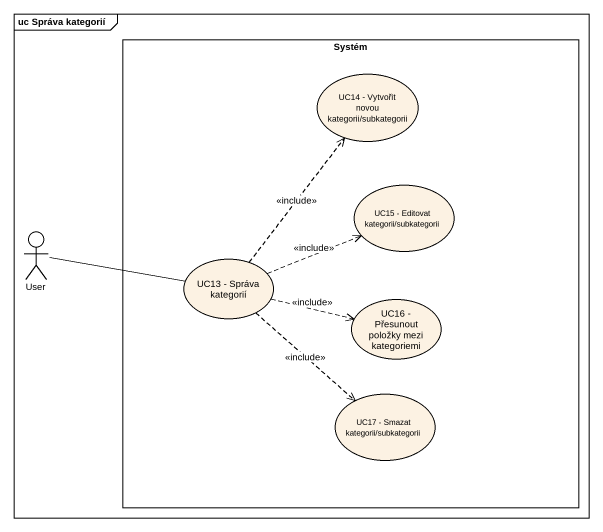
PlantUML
@startuml
mainframe uc Správa kategorií
rectangle Systém {
  usecase "UC14 - Vytvořit novou kategorii/subkategorii" as UC14_Vytvořit_novou
  usecase "UC15 - Editovat kategorii/subkategorii" as UC15_Editovat_kategorii
  usecase "UC13 - Správa kategorií" as UC13_Správa_kategorií
  usecase "UC16 - Přesunout položky mezi kategoriemi" as UC16_Přesunout_položky_mezi
  usecase "UC17 - Smazat kategorii/subkategorii" as UC17_Smazat_kategorii
}
actor User
User -right- UC13_Správa_kategorií
UC13_Správa_kategorií .up.> UC14_Vytvořit_novou : <<include>>
UC13_Správa_kategorií .right.> UC15_Editovat_kategorii : <<include>>
UC13_Správa_kategorií .right.> UC16_Přesunout_položky_mezi : <<include>>
UC13_Správa_kategorií ..> UC17_Smazat_kategorii : <<include>>
@enduml
